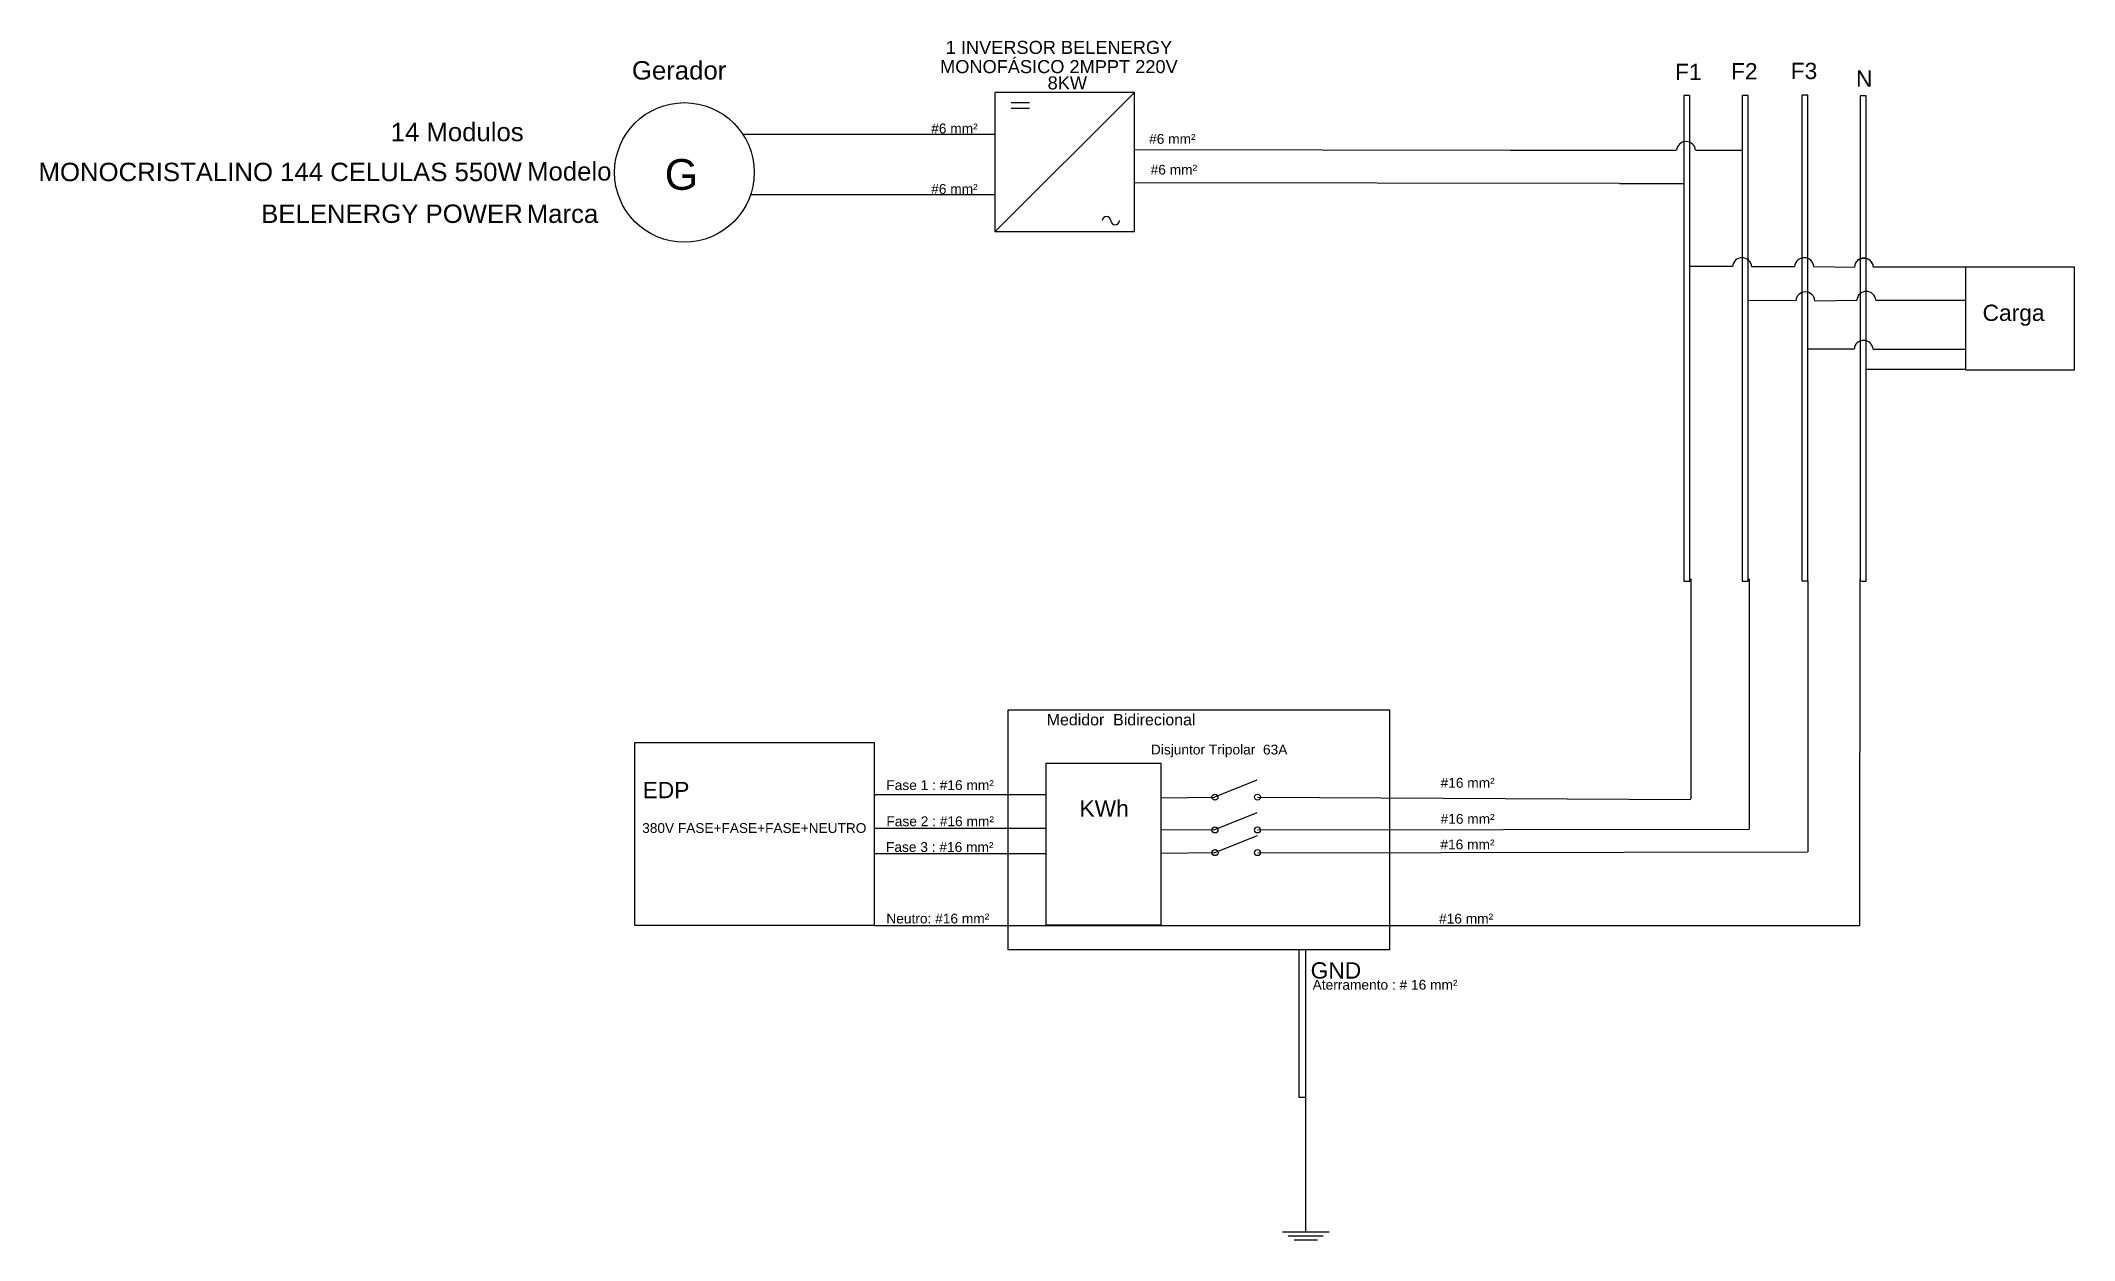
# Model space of a CAD drawing. Header units: millimetres. Extents: x 1984 to 31380, y 885 to 18232.
import ezdxf

# ---------------------------------------------------------------- set-up
doc = ezdxf.new("R2010")
doc.units = ezdxf.units.MM
doc.styles.add('arial', font='arial.ttf')
doc.styles.get("Standard").update_dxf_attribs({"font": 'arial.ttf'})

msp = doc.modelspace()

# ---------------------------------------------------------------- linework, layer by layer
for p, q in [((17794, 17480), (15782, 17480)), ((17794, 17480), (15782, 15472)), ((15782, 15470), (15782, 17480)), ((17794, 15470), (17794, 17480)), ((25737, 17438), (25737, 10418)), ((25821, 17438), (25737, 17438)), ((25821, 10418), (25821, 17438)), ((26580, 17438), (26580, 11536)), ((26664, 17438), (26580, 17438)), ((26580, 17438), (26580, 10418)), ((26664, 17438), (26580, 17438)), ((26664, 11536), (26664, 17438)), ((26664, 10418), (26664, 17438)), ((27443, 17443), (27443, 11542)), ((27527, 17443), (27443, 17443)), ((27443, 17443), (27443, 10423)), ((27527, 17443), (27443, 17443)), ((27527, 11542), (27527, 17443)), ((27527, 10423), (27527, 17443)), ((28284, 17436), (28284, 11535)), ((28369, 17436), (28284, 17436)), ((28284, 17436), (28284, 10416)), ((28369, 17436), (28284, 17436)), ((28369, 11535), (28369, 17436)), ((28369, 10416), (28369, 17436)), ((16010, 17337), (16279, 17337)), ((16010, 17254), (16279, 17254)), ((15782, 16876), (12135, 16876)), ((23229, 16642), (17794, 16652)), ((25624, 16642), (23229, 16642)), ((25907, 16646), (26581, 16646)), ((24808, 16165), (17794, 16175)), ((15782, 16001), (12244, 16001)), ((24808, 16165), (25735, 16165)), ((15782, 15470), (17794, 15470)), ((26437, 14965), (25821, 14965)), ((26716, 14965), (27337, 14965)), ((27614, 14965), (28201, 14956)), ((28478, 14960), (29746, 14960)), ((29746, 14960), (29814, 14960)), ((27354, 14471), (26662, 14475)), ((27631, 14471), (28234, 14478)), ((28511, 14481), (29470, 14481)), ((29470, 14481), (29814, 14481)), ((28196, 13770), (27527, 13770)), ((28473, 13770), (29814, 13770)), ((28369, 13481), (29814, 13481)), ((25737, 10418), (25821, 10418)), ((25835, 10451), (25835, 7269)), ((26580, 10418), (26664, 10418)), ((26678, 10451), (26678, 6832)), ((27443, 10423), (27527, 10423)), ((27527, 10423), (27527, 6503)), ((28282, 5438), (28286, 10449)), ((28284, 10416), (28369, 10416)), ((19565, 7537), (18949, 7291)), ((14035, 7329), (14030, 7329)), ((14035, 7329), (14050, 7329)), ((16516, 7325), (14050, 7329)), ((18949, 7289), (18170, 7279)), ((19565, 7065), (18949, 6819)), ((19573, 7293), (25835, 7257)), ((14035, 6842), (14030, 6842)), ((16516, 6840), (14035, 6842)), ((18951, 6818), (18176, 6819)), ((19573, 6819), (26678, 6832)), ((14035, 6479), (16516, 6479)), ((18952, 6487), (18174, 6477)), ((19567, 6733), (18951, 6486)), ((19576, 6489), (27523, 6503)), ((14030, 5438), (28282, 5438))]:
    msp.add_line(p, q)
at = {"color": 3}
for p, q in [((20169, 5086), (20169, 2954)), ((20270, 2954), (20270, 5086)), ((20169, 2954), (20270, 2954)), ((20270, 1012), (20270, 2954)), ((20607, 1003), (19933, 1003)), ((20523, 944), (20017, 944)), ((20439, 885), (20101, 885))]:
    msp.add_line(p, q, dxfattribs=at)
for points in [[(29814, 14960), (31380, 14960), (31380, 13468), (29814, 13468)], [(15968, 8556), (21482, 8556), (21482, 5084), (15968, 5084)], [(10573, 8084), (14030, 8084), (14030, 5438), (10573, 5438)], [(16516, 7786), (18176, 7786), (18176, 5440), (16516, 5440)]]:
    msp.add_lwpolyline(points, close=True)
for centre, radius in [((11288, 16326), 1009), ((18957, 7293), 44), ((19573, 7293), 44), ((18957, 6819), 44), ((19573, 6819), 44), ((18960, 6491), 44), ((19573, 6491), 44)]:
    msp.add_circle(centre, radius)
for centre, radius, start, end in [((25768, 16634), 139, 4.8421, 175.1489), ((17389, 15625), 63.4, 3.9496, 176.0504), ((17515, 15634), 63.4, 183.9496, 356.0504), ((26578, 14953), 139, 4.8264, 175.1736), ((27476, 14953), 139, 4.8264, 175.1736), ((28339, 14948), 139, 4.8264, 175.1489), ((28339, 14945), 139, 4.8264, 175.1489), ((27492, 14459), 139, 4.8264, 175.1736), ((28373, 14466), 139, 4.8264, 175.1489), ((28334, 13759), 139, 4.8264, 175.1736)]:
    msp.add_arc(centre, radius, start, end)

# ---------------------------------------------------------------- texts
for s, height, p in [('1 INVERSOR BELENERGY', 188.29, (15066, 18040)), (' MONOFÁSICO 2MPPT 220V', 188.29, (14912, 17762)), ('8KW ', 188.3, (16539, 17527)), ('F1', 235.4, (25609, 17662)), ('F2', 235.4, (26418, 17671)), ('F3', 235.4, (27281, 17676)), ('N', 235, (28224, 17566)), ('#6 mm²', 142, (14856, 16891)), ('#6 mm²', 142, (18006, 16740)), ('G', 444, (11004, 16075)), ('#6 mm²', 142, (18028, 16295)), ('#6 mm²', 142, (14856, 16016)), ('Carga', 235.4, (30054, 14179)), ('Medidor  Bidirecional', 164.76, (16527, 8331)), ('Disjuntor Tripolar  63A', 141.98, (18032, 7910)), ('EDP', 235.4, (10685, 7278)), ('Fase 1 : #16 mm²', 141.98, (14208, 7396)), ('#16 mm²', 142, (22219, 7429)), ('KWh', 235.4, (17000, 7012)), ('380V FASE+FASE+FASE+NEUTRO', 141.22, (10679, 6776)), ('Fase 2 : #16 mm²', 141.98, (14209, 6873)), ('#16 mm²', 142, (22219, 6908)), ('Fase 3 : #16 mm²', 141.98, (14203, 6501)), ('#16 mm²', 142, (22217, 6538)), ('Neutro: #16 mm²', 141.98, (14208, 5467)), ('#16 mm²', 142, (22197, 5466)), ('GND', 235.4, (20341, 4670)), ('Aterramento : # 16 mm²', 141.98, (20370, 4509))]:
    msp.add_text(s, height=height).set_placement(p)
at = {"style": 'arial'}
for s, p in [('Gerador ', (10530, 17669)), ('Modelo', (9015, 16209)), ('Marca', (9010, 15596))]:
    msp.add_text(s, height=266.2, dxfattribs=at).set_placement(p)
at = {"color": 2, "style": 'arial'}
for s, height, p in [('14 Modulos', 266.2, (7043, 16778)), ('MONOCRISTALINO 144 CELULAS 550W', 266.22, (1953, 16200)), ('BELENERGY POWER', 266.22, (5171, 15596))]:
    msp.add_text(s, height=height, dxfattribs=at).set_placement(p)

doc.saveas('drawing.dxf')
